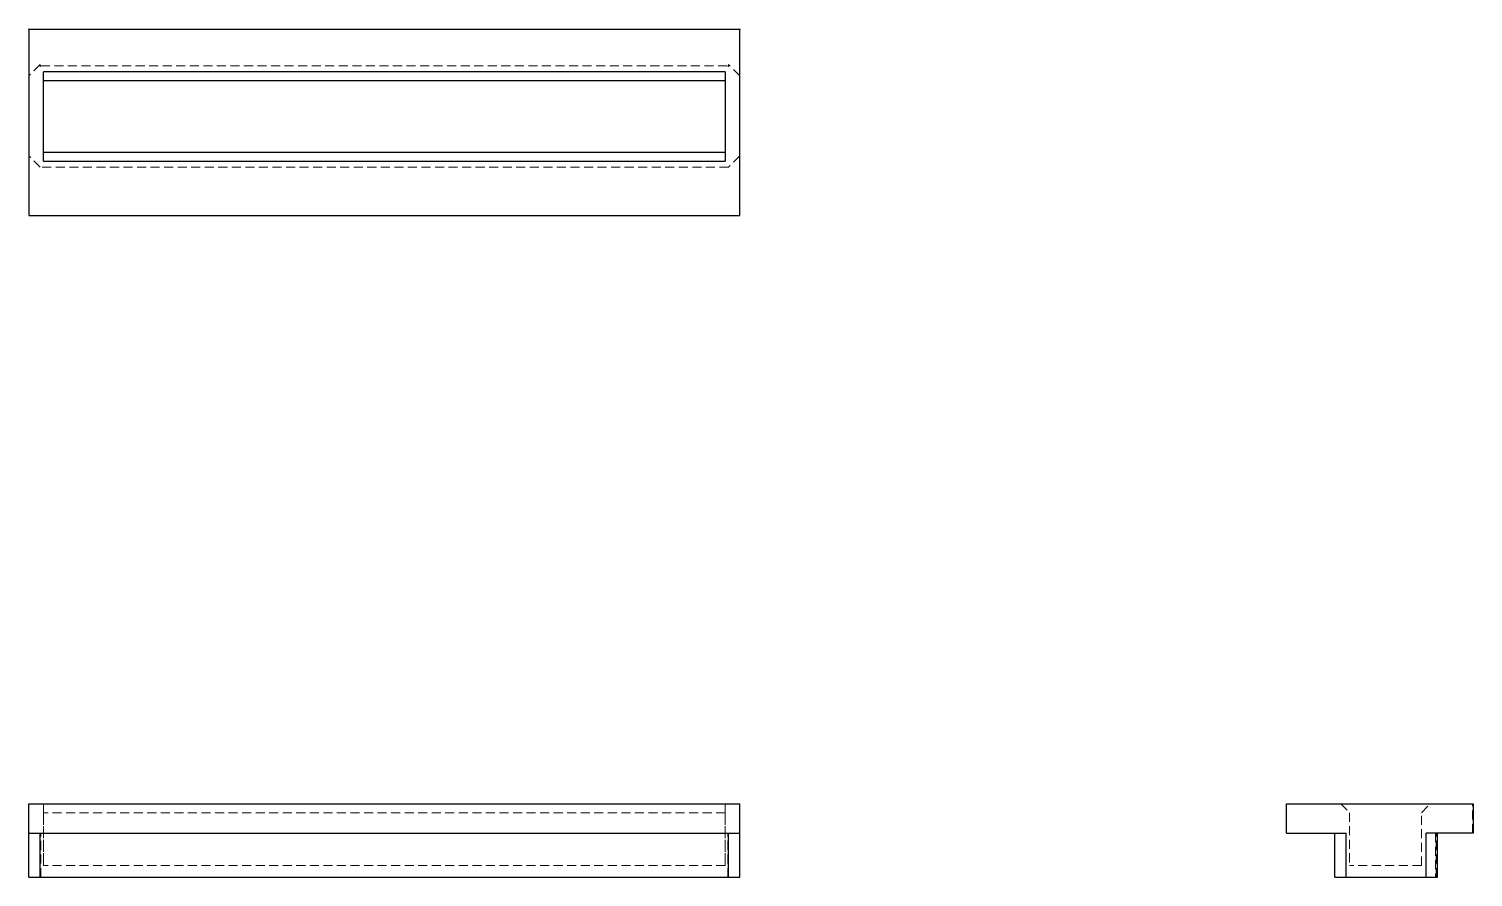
# Model space of a CAD drawing. Header units: millimetres. Extents: x 33 to 236, y 52 to 171.
import ezdxf

# ---------------------------------------------------------------- set-up
doc = ezdxf.new("R2010")
doc.units = ezdxf.units.MM
doc.linetypes.add('HIDDEN', pattern=[1.905, 1.27, -0.635])

msp = doc.modelspace()

# ---------------------------------------------------------------- linework, layer by layer
at = {"color": 7, "linetype": 'Continuous', "lineweight": 25}
for p, q in [((33, 171.13), (33, 144.87)), ((33.01, 171.13), (33, 171.13)), ((33.01, 171.06), (33.01, 171.13)), ((132.99, 171.06), (33.01, 171.06)), ((133, 171.13), (132.99, 171.13)), ((132.99, 171.13), (132.99, 171.06)), ((133, 144.87), (133, 171.13)), ((130.94, 165.09), (35.06, 165.09)), ((35.06, 152.51), (35.06, 165.09)), ((130.94, 165.09), (130.94, 152.51)), ((35.06, 163.86), (130.94, 163.86)), ((130.94, 153.74), (35.06, 153.74)), ((35.06, 152.51), (130.94, 152.51)), ((33, 144.87), (133, 144.87)), ((33, 58.03), (33, 62.15)), ((33, 62.15), (133, 62.15)), ((133, 58.03), (133, 62.15)), ((209.87, 58.03), (209.87, 62.15)), ((209.87, 62.15), (236.13, 62.15)), ((236.13, 62.15), (236.13, 58.03)), ((33, 58.03), (133, 58.03)), ((33, 51.85), (33, 58.03)), ((34.6, 51.85), (34.6, 58.03)), ((131.4, 51.85), (131.4, 58.03)), ((133, 51.85), (133, 58.03)), ((209.87, 58.03), (218.28, 58.03)), ((216.68, 51.85), (216.68, 58.03)), ((218.28, 51.85), (218.28, 58.03)), ((236.13, 58.03), (229.53, 58.03)), ((229.53, 51.85), (229.53, 58.03)), ((231.12, 51.85), (231.12, 58.03)), ((33, 51.85), (34.6, 51.85)), ((34.6, 51.85), (131.4, 51.85)), ((131.4, 51.85), (133, 51.85)), ((216.68, 51.85), (218.28, 51.85)), ((218.28, 51.85), (229.53, 51.85)), ((229.53, 51.85), (231.12, 51.85))]:
    msp.add_line(p, q, dxfattribs=at)
at = {"color": 7, "linetype": 'HIDDEN', "lineweight": 18}
for p, q in [((33, 164.53), (33, 171.13)), ((133, 171.13), (133, 164.53)), ((34.6, 166.12), (33, 164.53)), ((34.6, 165.83), (34.6, 166.12)), ((34.6, 165.83), (34.68, 165.92)), ((34.68, 165.92), (131.32, 165.92)), ((131.32, 165.92), (131.4, 165.83)), ((133, 164.53), (131.4, 166.12)), ((131.4, 166.12), (131.4, 165.83)), ((33, 164.53), (33, 153.28)), ((34.6, 151.68), (33, 153.28)), ((33, 153.28), (33, 144.87)), ((133, 153.28), (131.4, 151.68)), ((133, 144.87), (133, 153.28)), ((131.4, 151.68), (34.6, 151.68)), ((33, 62.15), (33, 62.15)), ((33, 58.03), (33, 62.15)), ((33.01, 58.03), (33.01, 62.15)), ((35.06, 60.91), (35.06, 62.15)), ((35.06, 62.15), (35.06, 60.91)), ((130.94, 60.91), (130.94, 62.15)), ((130.94, 62.15), (130.94, 60.91)), ((132.99, 58.03), (132.99, 62.15)), ((133, 62.15), (133, 62.15)), ((133, 62.15), (133, 58.03)), ((217.51, 62.15), (218.74, 60.91)), ((228.86, 60.91), (230.09, 62.15)), ((236.06, 58.03), (236.06, 62.15)), ((236.06, 58.03), (236.06, 62.15)), ((35.06, 60.91), (35.06, 53.5)), ((35.06, 53.5), (35.06, 60.91)), ((130.94, 60.91), (35.06, 60.91)), ((130.94, 60.91), (130.94, 53.5)), ((130.94, 53.5), (130.94, 60.91)), ((218.74, 60.91), (218.74, 53.5)), ((228.86, 53.5), (228.86, 60.91)), ((33, 58.03), (33, 58.03)), ((33, 51.85), (33, 58.03)), ((33, 58.03), (33, 58.03)), ((34.68, 51.85), (34.68, 58.03)), ((131.32, 51.85), (131.32, 58.03)), ((133, 58.03), (133, 58.03)), ((133, 58.03), (133, 58.03)), ((133, 51.85), (133, 58.03)), ((230.83, 58.03), (230.83, 51.85)), ((230.92, 51.85), (230.92, 58.03)), ((35.06, 53.5), (35.06, 53.5)), ((130.94, 53.5), (35.06, 53.5)), ((130.94, 53.5), (130.94, 53.5)), ((228.86, 53.5), (218.74, 53.5)), ((33, 51.85), (33, 51.85)), ((133, 51.85), (133, 51.85))]:
    msp.add_line(p, q, dxfattribs=at)

doc.saveas('drawing.dxf')
